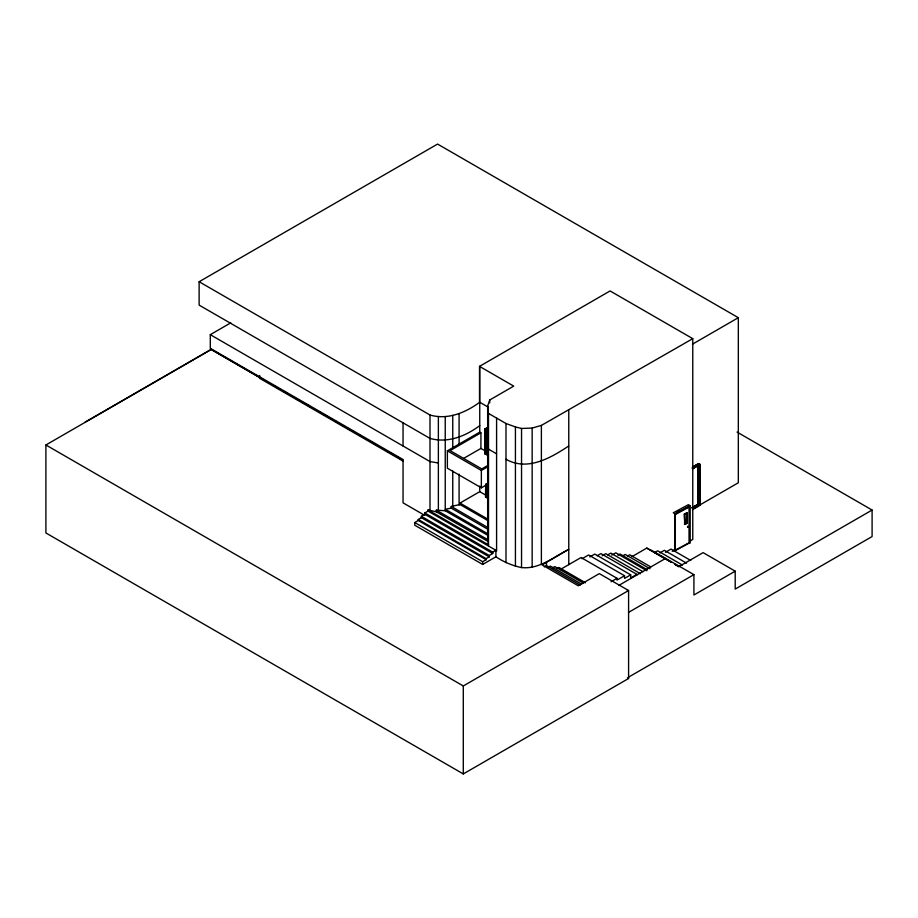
<?xml version="1.0" encoding="UTF-8"?>
<svg xmlns="http://www.w3.org/2000/svg" width="918" height="918" viewBox="0 0 918 918"><rect width="100%" height="100%" fill="white"/><g stroke="black" fill="none" stroke-linecap="round" stroke-linejoin="round"><path stroke-width="1.38" d="M486.471 496.845L486.758 483.717M486.563 484.945L486.873 496.523M692.011 507.906L698.185 504.464L698.254 465.208L694.421 467.354M687.433 526.989L688.156 526.599M687.731 526.955L687.789 526.163M487.653 538.579L487.653 406.123L489.707 399.996L513.724 386.122L479.517 366.374L610.068 290.937L692.769 338.662L692.769 539.451L690.347 540.851M487.917 529.307L451.266 508.147L445.241 509.238L487.848 533.828L488.101 539.841L436.279 510.167L436.279 511.808L488.101 541.482L488.491 544.856L428.017 509.949L428.017 511.108L496.592 550.697L495.904 551.305M479.747 425.631C465.587 436.165 447.743 443.474 430.003 438.402L199.126 305.109L199.126 281.734L437.576 144.069L738.324 317.697L738.324 482.765L699.906 504.934M424.713 515.354L403.048 502.846L403.048 459.528L210.291 348.347L210.291 334.668L230.785 322.838M84.995 422.2L211.197 349.345L260.483 377.998M418.275 520.495L418.275 519.473L486.161 558.66L486.161 559.693L418.275 520.495L414.787 522.514L414.787 525.245L482.673 564.444L495.904 556.801C503.707 561.954 512.359 565.706 521.539 567.576C539.474 569.481 553.715 556.847 568.77 549.354L542.113 564.903L578.271 585.776L599.328 573.624L628.589 590.526L628.589 678.494L463.292 773.931L45.9 532.956L45.9 444.978L211.197 349.54L264.2 380.144M259.633 375.496L259.633 378.285L260.483 377.791M199.126 281.734L430.003 415.028C447.754 420.157 465.495 412.675 479.747 402.245M487.32 484.383L481.353 487.825L447.376 468.214L447.376 450.841L479.747 432.149L480.917 432.814L480.917 448.432L463.647 458.392M488.089 427.822L486.437 428.075M480.917 432.814L450.084 450.612L481.801 468.926L487.963 465.369M486.953 452.781L484.968 453.928L485.243 428.878M488.089 452.815L487.125 453.412L487.228 429.681M487.653 406.123L488.491 413.41L505.99 423.508L515.423 426.95L521.539 428.465L532.153 428.063L541.39 425.401L692.769 338.662M692.47 344.17L738.324 317.697M447.376 450.841L481.353 470.452L487.32 467.01M428.017 509.949L436.279 511.808M424.839 512.944L492.725 552.131L492.725 553.508L424.839 514.309L424.839 512.944L428.017 511.108M421.362 516.318L489.248 555.516L489.248 556.882L421.362 517.683L421.362 516.318L424.839 514.309M418.275 519.473L421.362 517.683M487.883 520.621L459.987 504.51L459.987 503.075L479.747 491.658L485.817 495.169M451.266 508.147L451.266 506.438L459.987 504.51M485.668 484.348L485.542 497.143L486.529 496.592M486.356 497.384L486.322 483.97M492.725 552.131L495.904 550.307L495.904 556.801M489.248 555.516L492.725 553.508M486.161 558.66L489.248 556.882M414.787 522.514L482.673 561.701L486.161 559.693M692.436 467.182L698.587 463.533L700.055 464.382L692.631 468.719M698.644 463.624L692.356 467.446L698.736 463.808M698.369 464.37L698.621 505.21L697.99 464.164L697.99 505.107M692.815 467.744L699.321 464.015L699.241 505.015L698.529 505.428L698.254 465.208M692.47 468.191L698.185 464.978M692.356 468.432L698.139 464.921M692.493 468.536L698.403 465.07M692.86 468.719L698.369 465.357M544.271 566.865L546.439 565.614L580.199 585.11M548.413 567.209L550.341 566.096L581.645 584.158M552.567 567.886L554.793 566.601L583.687 583.286M556.893 568.678L559.005 567.462L585.489 582.758M560.049 569.665L581.06 557.536L617.022 578.294L617.022 580.084L624.55 575.735L624.55 578.397L630.712 574.84L630.712 577.927L636.885 574.358L636.885 574.978M582.127 558.695L588.587 554.965L624.55 575.735M589.815 556.928L594.749 554.082L630.712 574.84M597.216 555.734L600.923 553.6L636.885 574.358M602.128 555.78L605.731 553.692L640.454 573.739M607.75 554.862L610.768 553.118L643.002 571.73M692.356 507.402L698.185 504.223L692.011 507.78M692.688 507.608L698.644 504.464L692.734 507.929M692.688 507.884L698.518 504.418M693.48 507.734L699.149 504.992M611.767 555.138L615.794 552.82L646.788 570.721M698.38 505.095L698.024 464.175M692.815 508.629L699.321 504.934M693.71 508.515L697.428 506.369M692.654 509.582L700.078 505.279L699.952 464.382L699.849 505.405M617.906 555.229L620.029 554.002L647.305 569.757M623.138 555.631L625.215 554.426L650.013 568.747M627.464 556.067L629.725 554.77L650.805 566.934M632.158 556.526L646.811 548.069L671.46 562.355L646.754 548.103M654.568 552.613L657.701 550.8L682.395 565.063M659.916 552.877L664.357 550.318L686.572 563.147M611.067 581.737L617.022 578.294M665.458 552.28L671.001 549.079L690.761 560.485M672.217 551.328L675.843 549.228M618.64 585.512L665.688 558.351M45.9 444.978L463.292 685.964L628.589 590.526M675.143 564.501L678.85 566.635L703.108 552.636L735.203 571.168L735.203 589.081L872.1 510.052L872.1 536.537L628.646 677.094M628.635 612.34L693.916 574.645L693.916 595.002L735.203 571.168M568.77 445.987C550.674 457.921 527.437 471.554 505.99 459.252M677.358 511.785L679.676 510.534M689.946 505.623L688.385 504.659L673.273 512.818L674.845 513.793L689.946 505.623L689.946 543.158L688.775 542.894L675.671 549.962M674.879 514.298L684.553 509.077M685.769 508.423L689.166 506.587L689.166 543.135L674.879 550.846M689.556 543.376L689.556 506.782L675.246 514.516L675.246 551.11L673.273 550.352M684.817 514.114L686.916 512.978L686.916 523.294L684.817 524.43L684.426 513.873L684.817 524.43M684.426 524.189L686.916 523.294M674.673 550.513L675.246 551.11M436.279 510.167L445.241 510.741L487.848 535.343M438.368 462.993L430.003 461.57L210.291 334.668M737.085 432.091L872.1 510.052M698.472 463.682L700.055 464.474M700.032 505.256L698.369 504.602M698.059 505.107L698.426 464.382M488.25 407.156L479.517 402.118L479.517 366.374M487.906 427.352L484.911 428.913L487.481 430.347M496.592 453.825L488.491 449.154L487.653 441.856M480.917 448.432L484.566 450.543M486.551 453.022L487.24 452.735M485.14 453.836L485.14 428.821M484.968 453.871L487.527 455.294M651.424 550.261L693.916 574.645M486.609 497.086L486.792 484.383M485.542 497.086L488.078 498.52M284.041 391.401L286.519 392.824M306.371 404.287L308.85 405.722M334.898 420.754L337.376 422.188M396.897 456.556L399.387 457.99M274.126 385.881L281.574 390.173M284.052 391.607L287.77 393.753M295.217 398.056L298.947 400.202M301.425 401.636L303.904 403.071M306.382 404.505L310.112 406.651M318.787 411.666L321.277 413.1M323.756 414.534L327.474 416.68M329.964 418.115L332.442 419.549M336.16 421.695L338.639 423.129M341.129 424.564L343.607 425.986M347.325 428.144L349.815 429.567M352.294 431.001L354.773 432.435M358.49 434.581L360.981 436.016M369.656 441.03L378.342 446.045M387.029 451.059L394.476 455.362M396.955 456.797L403.163 460.377M259.633 378.285L403.289 461.226M459.987 503.075L487.883 519.186M451.266 506.438L487.917 527.598M546.439 562.401L546.485 565.649M627.407 677.817L628.589 678.494M675.155 564.49L678.85 566.635M688.775 506.3L689.556 506.782M686.916 512.978L686.526 523.053M674.845 513.793L674.845 551.316M627.407 589.631L627.407 590.526M568.77 410.243L568.77 564.627M541.39 425.401L541.39 564.513M532.153 428.063L532.153 567.175M521.539 428.465L521.539 567.576M515.423 426.95L515.423 566.062M505.99 423.508L505.99 562.631M496.592 418.092L496.592 550.697M489.707 399.996L489.707 402.853M488.491 413.41L488.491 546.026M488.101 410.036L488.101 541.482M486.953 483.602L486.896 497.074M486.724 429.383L486.724 453.022M486.551 429.394L486.494 453.113L486.437 429.463M486.609 483.545L486.529 497.281L485.725 497.166L485.851 484.348M482.673 561.701L482.673 564.444M481.353 470.452L481.353 487.825M479.747 366.511L479.747 432.149M479.747 486.047L479.747 491.658M463.292 685.964L463.292 773.931M459.092 414.179L459.092 444.082M459.092 474.113L459.092 505.026M452.758 415.315L452.758 448.535M452.758 471.026L452.758 506.162M445.241 416.669L445.241 510.741M438.368 416.451L438.368 510.523M430.003 415.028L430.003 510.741M403.048 422.831L403.048 445.999M686.721 512.852L684.621 513.988L684.621 524.316L686.721 523.18L686.721 512.852"/></g></svg>
